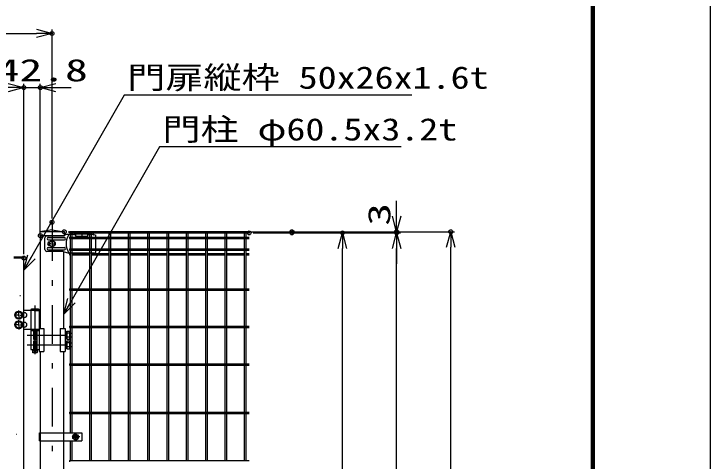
# Model space of a CAD drawing. Units: millimetres, scale not verified. Extents: x -4455 to 4455, y -3150 to 3150.
# Drawn here: x 2654 to 4455, y 366 to 1523 of the extents above; entities that cross this region are included whole.
import ezdxf
from ezdxf.enums import TextEntityAlignment as Align

# ---------------------------------------------------------------- set-up
doc = ezdxf.new("R2010")
doc.units = ezdxf.units.MM
doc.header["$LTSCALE"] = 20
doc.header["$PDMODE"] = 32
doc.header["$PDSIZE"] = 10
for name, pattern in [('USER1', [10.7, 5, -2.5, 0.7, -2.5]), ('USER2', [0.375, 0.25, -0.125]), ('USER4', [1.125, 0.75, -0.125, 0.125, -0.125])]:
    doc.linetypes.add(name, pattern=pattern)
for name, color, linetype, lineweight in [('0-0_外形線', 7, 'Continuous', 25), ('0-1_寸法線', 4, 'Continuous', 25), ('0-2_0', 3, 'USER2', 25), ('0-5_軸線', 2, 'USER1', 25), ('0-6_扉縦枠', 7, 'Continuous', 25), ('0-7_丁番', 3, 'Continuous', 25), ('0-B_LAYER06', 3, 'Continuous', 25), ('0-D_継手', 3, 'Continuous', 25), ('0-E_2', 7, 'Continuous', 25), ('0-F_NER', 30, 'Continuous', 25)]:
    doc.layers.add(name, color=color, linetype=linetype, lineweight=lineweight)
doc.layers.add('0-3_DEFPOINTS', color=7, linetype='Continuous')
doc.styles.add('ＭＳ ゴシック', font='')
doc.styles.get('ＭＳ ゴシック').set_extended_font_data('MS Gothic')

# ---------------------------------------------------------------- blocks, each defined once
blk = doc.blocks.new('_Open30')
at = {"layer": '0-2_0', "color": 4, "linetype": 'Continuous'}
blk.add_line((0, 0), (-20, 0), dxfattribs=at)
blk.add_lwpolyline([(-20, 5.36), (0, 0), (-20, -5.36)], dxfattribs=at)
blk = doc.blocks.new('tu')
at = {"layer": '0-B_LAYER06'}
for p, q in [((141880.7, 81400.2), (141880.7, 81185.2)), ((139974.8, 80540.2), (139974.8, 81140.2)), ((140153.5, 81160.2), (140980.1, 81160.2)), ((140153.5, 81040.2), (140980.1, 81040.2)), ((141270.7, 81320.2), (141028.6, 81320.2)), ((141270.7, 81292.7), (141270.7, 81352.7)), ((141560.7, 81292.7), (141460.7, 81292.7)), ((141490.7, 81352.7), (142270.7, 81352.7)), ((141490.7, 81292.7), (141490.7, 81352.7)), ((141560.7, 81292.7), (141560.7, 81232.7)), ((142300.7, 81292.7), (142200.7, 81292.7)), ((142270.7, 81292.7), (142270.7, 81352.7)), ((142460.7, 81292.7), (142490.7, 81292.7)), ((142490.7, 81292.7), (142490.7, 81352.7)), ((142500.1, 81320.2), (142600.1, 81288.2)), ((140286.1, 80840.2), (140174.6, 80840.2)), ((140200.4, 80930.2), (140218.9, 80930.2)), ((140200.4, 80750.2), (140218.9, 80750.2)), ((140340.1, 81000.2), (140201.6, 80920.2)), ((140340.1, 81000.2), (140201.6, 80920.2)), ((140201.6, 80920.2), (140201.6, 80760.2)), ((140201.6, 80920.2), (140201.6, 80760.2)), ((140201.6, 80760.2), (140340.1, 80680.2)), ((140201.6, 80760.2), (140340.1, 80680.2)), ((140313.1, 80840.2), (140367.1, 80840.2)), ((140340.1, 80894.2), (140340.1, 81005.8)), ((140478.7, 80920.2), (140340.1, 81000.2)), ((140478.7, 80920.2), (140340.1, 81000.2)), ((140340.1, 80813.2), (140340.1, 80867.2)), ((140340.1, 80786.2), (140340.1, 80674.7)), ((140340.1, 80680.2), (140478.7, 80760.2)), ((140340.1, 80680.2), (140478.7, 80760.2)), ((140394.1, 80840.2), (140505.7, 80840.2)), ((140478.7, 80760.2), (140478.7, 80920.2)), ((140478.7, 80760.2), (140478.7, 80920.2)), ((140918.6, 80440.2), (140074.8, 80440.2)), ((140153.5, 80640.2), (140980.1, 80640.2)), ((140153.5, 80520.2), (140980.1, 80520.2)), ((140918.6, 80440.2), (141217.1, 80360.2)), ((142500.1, 80360.2), (141217.1, 80360.2)), ((142500.1, 80360.2), (142600.1, 80392.2))]:
    blk.add_line(p, q, dxfattribs=at)
for points in [[(141300.7, 81292.7), (141270.7, 81292.7), (141270.7, 81352.7)], [(141560.7, 81232.7), (142200.7, 81232.7), (142200.7, 81292.7)]]:
    blk.add_lwpolyline(points, dxfattribs=at)
blk.add_circle((140340.1, 80840.2), 138.6, dxfattribs=at)
blk.add_circle((140340.1, 80840.2), 138.6, dxfattribs=at)
for centre, radius, start, end in [((141380.7, 81250.7), 150, 42.83468, 137.16667), ((142380.7, 81250.7), 150, 42.83331, 137.16532), ((140074.8, 81140.2), 100, 90.00001, 179.99999), ((140153.5, 81100.2), 60, 90, 270), ((140980.1, 81100.2), 60, 270, 90), ((141894.4, 80840.2), 830.1, 144.67551, 215.32453), ((141380.7, 81203.3), 120, 48.1895, 131.81049), ((142380.7, 81203.3), 120, 48.1895, 131.81051), ((140200.4, 80840.2), 90, 90, 270), ((140435.6, 80840.2), 90, 299.99756, 60.00244), ((140074.8, 80540.2), 100, 180.00001, 270), ((140153.5, 80580.2), 60, 90, 270), ((140980.1, 80580.2), 60, 270, 90)]:
    blk.add_arc(centre, radius, start, end, dxfattribs=at)
at = {"layer": '0-D_継手'}
for p in [(140074.8, 81240.2), (141028.6, 81320.2)]:
    blk.add_line(p, (140975.1, 81240.2), dxfattribs=at)
at = {"layer": '0-E_2', "color": 3}
blk.add_line((142600.1, 80392.2), (142600.1, 81288.2), dxfattribs=at)

msp = doc.modelspace()

# ---------------------------------------------------------------- linework, layer by layer
at = {"layer": '0-0_外形線'}
for p, q in [((2752.97, 964.15), (2721.22, 959.48)), ((2721.22, 959.48), (2721.22, 949.47)), ((2784.72, 959.47), (2721.22, 959.48)), ((2752.97, 964.15), (2784.72, 959.47)), ((2784.72, 959.47), (2774.23, 959.47)), ((2784.72, 959.48), (2784.72, 949.47)), ((2721.22, 949.47), (2784.72, 949.47)), ((2722.72, 949.47), (2722.72, 709.48)), ((2783.22, 948.47), (2783.22, 949.47)), ((2783.22, 709.48), (2783.22, 907.72)), ((2719.7, 709.48), (2719.7, 649.48)), ((2719.7, 709.48), (2732.17, 709.48)), ((2732.17, 709.48), (2732.17, 649.48)), ((2774.12, 709.48), (2774.12, 649.48)), ((2774.12, 709.48), (2786.59, 709.48)), ((2786.59, 709.48), (2786.59, 649.48)), ((2719.7, 649.48), (2732.17, 649.48)), ((2722.72, 649.48), (2722.72, 439.48)), ((2774.12, 649.48), (2786.59, 649.48)), ((2783.22, 439.48), (2783.22, 649.48)), ((2722.72, 620.48), (2722.72, 277.98)), ((2783.22, 277.98), (2783.22, 620.48))]:
    msp.add_line(p, q, dxfattribs=at)
at = {"layer": '0-0_外形線', "color": 2}
msp.add_line((2708.85, 768.45), (2708.85, 643.25), dxfattribs=at)
at = {"layer": '0-1_寸法線'}
for p, q in [((2752.97, 994.04), (2752.97, 1482.19)), ((452.97, 1472.19), (2712.97, 1472.19)), ((2679.97, 901.47), (2679.97, 1342.19)), ((2679.97, 901.47), (2679.97, 1342.19)), ((2722.72, 959.47), (2722.72, 1342.19)), ((2679.97, 1332.19), (2722.72, 1332.19)), ((2762.72, 1332.19), (2802.72, 1332.19)), ((3644.19, 999.48), (3644.19, 1039.48)), ((2794.72, 959.48), (3654.19, 959.48)), ((3272.97, 956.48), (3514.19, 956.48)), ((3383.54, 959.48), (3794.19, 959.48)), ((3383.54, 956.48), (3654.19, 956.48)), ((3383.54, 956.48), (3654.19, 956.48)), ((3644.19, 956.48), (3644.19, 959.48)), ((3784.19, -1103.53), (3784.19, 919.48)), ((3504.19, -773.52), (3504.19, 916.48)), ((3644.19, -803.53), (3644.19, 916.48)), ((3644.19, 916.48), (3644.19, 876.48))]:
    msp.add_line(p, q, dxfattribs=at)
for points in [[(3683.15, 1313.05), (2939.7, 1313.05), (2680.98, 861.83)], [(3656.04, 1179.24), (3030.71, 1179.24), (2784.22, 748.34)]]:
    msp.add_lwpolyline(points, dxfattribs=at)
at = {"layer": '0-2_0', "linetype": 'Continuous'}
msp.add_lwpolyline([(-4455.1, 3150.06), (4454.9, 3150.06), (4454.9, -3149.94), (-4455.1, -3149.94)], close=True, dxfattribs=at)
at = {"layer": '0-2_0', "color": 7, "linetype": 'Continuous'}
for points in [[(-4155.1, 2962.56), (4154.9, 2962.56), (4154.9, -2962.44), (-4155.1, -2962.44)], [(-4153.22, 2960.68), (4153.03, 2960.68), (4153.03, -2960.57), (-4153.22, -2960.57)], [(-4151.35, 2958.81), (4151.15, 2958.81), (4151.15, -2958.69), (-4151.35, -2958.69)], [(-4149.47, 2956.93), (4149.28, 2956.93), (4149.28, -2956.82), (-4149.47, -2956.82)], [(-4147.6, 2955.06), (4147.4, 2955.06), (4147.4, -2954.94), (-4147.6, -2954.94)]]:
    msp.add_lwpolyline(points, close=True, dxfattribs=at)
at = {"layer": '0-3_DEFPOINTS'}
for p in [(2752.97, 1472.19), (2679.97, 1332.19), (2722.72, 1332.19), (2752.97, 984.04), (2722.72, 949.47), (2784.72, 959.48), (3262.97, 956.48), (3373.54, 959.48), (3373.54, 956.48), (3504.19, 956.48), (3644.19, 959.48), (3644.19, 956.48), (3784.19, 959.48), (2679.97, 891.47)]:
    msp.add_point(p, dxfattribs=at)
at = {"layer": '0-5_軸線'}
for p, q in [((2752.97, 984.04), (2752.97, -1239.46)), ((1599.87, 794.47), (2671.08, 794.47)), ((2688.94, 691.98), (2816.24, 691.98)), ((2688.88, 666.98), (2816.18, 666.98)), ((1590.87, 436.47), (2662.08, 436.47))]:
    msp.add_line(p, q, dxfattribs=at)
at = {"layer": '0-6_扉縦枠'}
for p, q in [((2679.97, 891.47), (2653.97, 891.47)), ((2679.97, -819.53), (2679.97, 891.47))]:
    msp.add_line(p, q, dxfattribs=at)
msp.add_lwpolyline([(2653.97, 894.47), (2679.97, 894.47), (2679.97, 891.47)], dxfattribs=at)
at = {"layer": '0-7_丁番'}
for p, q in [((2699.85, 759.48), (2698, 758.48)), ((2698, 758.48), (2698, 706.98)), ((2719.7, 758.48), (2698, 758.48)), ((2717.85, 759.48), (2699.85, 759.48)), ((2717.85, 759.48), (2719.7, 758.48)), ((2719.7, 758.48), (2719.7, 654.98)), ((2664.27, 743.98), (2655.12, 743.98)), ((2665.62, 743.98), (2668.32, 743.98)), ((2665.62, 743.98), (2668.32, 743.98)), ((2666.97, 746.68), (2666.97, 755.83)), ((2666.97, 746.68), (2666.97, 755.83)), ((2666.97, 742.63), (2666.97, 745.33)), ((2666.97, 742.63), (2666.97, 745.33)), ((2666.97, 741.28), (2666.97, 732.13)), ((2666.97, 741.28), (2666.97, 732.13)), ((2669.67, 743.98), (2678.82, 743.98)), ((2669.67, 743.98), (2678.82, 743.98)), ((2707.2, 755.98), (2679.97, 755.98)), ((2682.15, 749.98), (2679.97, 749.98)), ((2707.2, 755.98), (2719.7, 755.98)), ((2666.97, 721.68), (2666.97, 730.83)), ((2666.97, 717.63), (2666.97, 720.33)), ((2682.15, 737.98), (2679.97, 737.98)), ((2682.15, 724.98), (2679.97, 724.98)), ((2664.27, 718.98), (2655.12, 718.98)), ((2665.62, 718.98), (2668.32, 718.98)), ((2666.97, 716.28), (2666.97, 707.13)), ((2669.67, 718.98), (2679.97, 718.98)), ((2682.15, 712.98), (2679.97, 712.98)), ((2719.7, 706.98), (2679.97, 706.98)), ((2698.01, 706.98), (2698.01, 654.98)), ((2698.01, 703.98), (2719.7, 703.98)), ((2711.7, 702.44), (2713.7, 702.44)), ((2711.7, 702.44), (2711.7, 681.44)), ((2713.7, 703.98), (2713.7, 654.98)), ((2711.7, 701.76), (2704.7, 701.76)), ((2704.7, 701.76), (2704.7, 682.13)), ((2711.7, 696.85), (2704.7, 696.85)), ((2711.7, 687.04), (2704.7, 687.04)), ((2788.6, 701.14), (2791.1, 701.14)), ((2791.1, 701.76), (2791.1, 682.13)), ((2799.1, 701.76), (2791.1, 701.76)), ((2799.1, 696.85), (2791.1, 696.85)), ((2799.1, 687.04), (2791.1, 687.04)), ((2799.1, 682.13), (2799.1, 701.76)), ((2799.1, 696.94), (2804.1, 696.94)), ((2804.1, 686.94), (2799.1, 686.94)), ((2804.1, 696.94), (2804.1, 686.94)), ((2704.7, 682.13), (2711.7, 682.13)), ((2704.7, 676.76), (2704.7, 657.13)), ((2711.7, 676.76), (2704.7, 676.76)), ((2711.7, 671.85), (2704.7, 671.85)), ((2711.7, 681.44), (2713.7, 681.44)), ((2711.7, 677.44), (2711.7, 656.44)), ((2711.7, 677.44), (2713.7, 677.44)), ((2788.6, 681.44), (2786.6, 681.44)), ((2786.6, 677.44), (2788.6, 677.44)), ((2791.1, 682.74), (2788.6, 682.74)), ((2788.6, 677.44), (2788.6, 656.44)), ((2788.6, 676.14), (2791.1, 676.14)), ((2791.1, 682.13), (2799.1, 682.13)), ((2791.1, 676.76), (2791.1, 657.13)), ((2799.1, 676.76), (2791.1, 676.76)), ((2799.1, 671.85), (2791.1, 671.85)), ((2799.1, 657.13), (2799.1, 676.76)), ((2799.1, 671.94), (2804.1, 671.94)), ((2698.01, 654.98), (2719.7, 654.98)), ((2702.85, 654.98), (2702.85, 646.98)), ((2713.85, 650.98), (2703.85, 650.98)), ((2711.7, 662.04), (2704.7, 662.04)), ((2704.7, 657.13), (2711.7, 657.13)), ((2711.7, 656.44), (2713.7, 656.44)), ((2714.85, 654.98), (2714.85, 646.98)), ((2788.6, 656.44), (2786.6, 656.44)), ((2791.1, 657.74), (2788.6, 657.74)), ((2799.1, 662.04), (2791.1, 662.04)), ((2791.1, 657.13), (2799.1, 657.13)), ((2703.85, 645.98), (2702.85, 646.98)), ((2713.85, 645.98), (2703.85, 645.98)), ((2713.85, 645.98), (2714.85, 646.98))]:
    msp.add_line(p, q, dxfattribs=at)
for points in [[(2662.07, 752.48), (2657.16, 743.98), (2662.07, 735.48), (2671.88, 735.48), (2676.79, 743.98), (2671.88, 752.48)], [(2662.07, 727.48), (2657.16, 718.98), (2662.07, 710.48), (2671.88, 710.48), (2676.79, 718.98), (2671.88, 727.48)]]:
    msp.add_lwpolyline(points, close=True, dxfattribs=at)
for points in [[(2786.6, 702.44), (2788.6, 702.44), (2788.6, 681.44)], [(2804.1, 671.94), (2804.1, 661.94), (2799.1, 661.94)]]:
    msp.add_lwpolyline(points, dxfattribs=at)
for centre, radius in [((2666.97, 743.98), 10.5), ((2666.97, 743.98), 8.5), ((2666.97, 718.98), 10.5), ((2666.97, 718.98), 8.5), ((2708.85, 650.98), 2)]:
    msp.add_circle(centre, radius, dxfattribs=at)
for centre in [(2682.15, 743.98), (2682.15, 718.98)]:
    msp.add_arc(centre, 6, 270, 90, dxfattribs=at)
at = {"layer": '0-B_LAYER06'}
for p, q in [((2720.22, 439.48), (2829.77, 439.48)), ((2720.22, 418.48), (2720.22, 439.48)), ((2813.77, 437.06), (2806.77, 433.02)), ((2806.77, 424.94), (2806.77, 433.02)), ((2813.77, 437.06), (2820.77, 433.02)), ((2820.77, 424.94), (2820.78, 433.02)), ((2829.77, 439.48), (2829.77, 418.48)), ((2720.22, 418.48), (2829.77, 418.48)), ((2813.77, 420.9), (2806.77, 424.94)), ((2813.77, 420.9), (2820.77, 424.94))]:
    msp.add_line(p, q, dxfattribs=at)
at = {"layer": '0-B_LAYER06', "color": 1, "linetype": 'USER4'}
for p, q in [((2813.77, 418.75), (2813.77, 438.93)), ((2825.21, 428.98), (2802.41, 428.98))]:
    msp.add_line(p, q, dxfattribs=at)
at = {"layer": '0-B_LAYER06', "color": 1}
for radius in [7, 3.5]:
    msp.add_circle((2813.77, 428.98), radius, dxfattribs=at)
at = {"layer": '0-B_LAYER06'}
msp.add_circle((2813.77, 428.98), 4, dxfattribs=at)
at = {"layer": '0-F_NER'}
for p, q in [((2797.97, 960.08), (3262.97, 960.08)), ((2797.97, 960.08), (2797.97, 956.48)), ((2797.97, 956.48), (3262.97, 956.48)), ((2801.17, 945.18), (2801.17, 954.68)), ((2804.77, 945.18), (2804.77, 954.68)), ((2851.17, 945.18), (2851.17, 954.68)), ((2854.77, 945.18), (2854.77, 954.68)), ((2901.17, 945.18), (2901.17, 954.68)), ((2904.77, 945.18), (2904.77, 954.68)), ((2951.17, 945.18), (2951.17, 954.68)), ((2954.77, 945.18), (2954.77, 954.68)), ((3001.17, 945.18), (3001.17, 954.68)), ((3004.77, 945.18), (3004.77, 954.68)), ((3051.17, 945.18), (3051.17, 954.68)), ((3054.77, 945.18), (3054.77, 954.68)), ((3101.17, 945.18), (3101.17, 954.68)), ((3104.77, 945.18), (3104.77, 954.68)), ((3151.17, 945.18), (3151.17, 954.68)), ((3154.77, 945.18), (3154.77, 954.68)), ((3201.17, 945.18), (3201.17, 954.68)), ((3204.77, 945.18), (3204.77, 954.68)), ((3251.17, 945.18), (3251.17, 954.68)), ((3254.77, 945.18), (3254.77, 954.68)), ((2797.97, 945.18), (3262.97, 945.18)), ((2797.97, 945.18), (2797.97, 941.58)), ((2797.97, 941.58), (3262.97, 941.58)), ((2801.17, 915.38), (2801.17, 941.58)), ((2804.77, 915.38), (2804.77, 941.58)), ((2851.17, 915.38), (2851.17, 941.58)), ((2854.77, 915.38), (2854.77, 941.58)), ((2901.17, 915.38), (2901.17, 941.58)), ((2904.77, 915.38), (2904.77, 941.58)), ((2951.17, 915.38), (2951.17, 941.58)), ((2954.77, 915.38), (2954.77, 941.58)), ((3001.17, 915.38), (3001.17, 941.58)), ((3004.77, 915.38), (3004.77, 941.58)), ((3051.17, 915.38), (3051.17, 941.58)), ((3054.77, 915.38), (3054.77, 941.58)), ((3101.17, 915.38), (3101.17, 941.58)), ((3104.77, 915.38), (3104.77, 941.58)), ((3151.17, 915.38), (3151.17, 941.58)), ((3154.77, 915.38), (3154.77, 941.58)), ((3201.17, 915.38), (3201.17, 941.58)), ((3204.77, 915.38), (3204.77, 941.58)), ((3251.17, 915.38), (3251.17, 941.58)), ((3254.77, 915.38), (3254.77, 941.58)), ((2797.97, 915.38), (3262.97, 915.38)), ((2797.97, 915.38), (2797.97, 911.78)), ((2797.97, 911.78), (3262.97, 911.78)), ((2797.97, 903.52), (2797.97, 899.92)), ((2797.97, 903.52), (2801.17, 903.52)), ((2801.17, 812.28), (2801.17, 911.78)), ((2804.77, 812.28), (2804.77, 911.78)), ((2804.77, 903.52), (2851.17, 903.52)), ((2851.17, 812.28), (2851.17, 911.78)), ((2854.77, 812.28), (2854.77, 911.78)), ((2854.77, 903.52), (2901.17, 903.52)), ((2901.17, 812.28), (2901.17, 911.78)), ((2904.77, 812.28), (2904.77, 911.78)), ((2904.77, 903.52), (2951.17, 903.52)), ((2951.17, 812.28), (2951.17, 911.78)), ((2954.77, 812.28), (2954.77, 911.78)), ((2954.77, 903.52), (3001.17, 903.52)), ((3001.17, 812.28), (3001.17, 911.78)), ((3004.77, 812.28), (3004.77, 911.78)), ((3004.77, 903.52), (3051.17, 903.52)), ((3051.17, 812.28), (3051.17, 911.78)), ((3054.77, 812.28), (3054.77, 911.78)), ((3054.77, 903.52), (3101.17, 903.52)), ((3101.17, 812.28), (3101.17, 911.78)), ((3104.77, 812.28), (3104.77, 911.78)), ((3104.77, 903.52), (3151.17, 903.52)), ((3151.17, 812.28), (3151.17, 911.78)), ((3154.77, 812.28), (3154.77, 911.78)), ((3154.77, 903.52), (3201.17, 903.52)), ((3201.17, 812.28), (3201.17, 911.78)), ((3204.77, 812.28), (3204.77, 911.78)), ((3204.77, 903.52), (3251.17, 903.52)), ((3251.17, 812.28), (3251.17, 911.78)), ((3254.77, 812.28), (3254.77, 911.78)), ((3254.77, 903.52), (3262.97, 903.52)), ((2797.97, 899.92), (2801.17, 899.92)), ((2804.77, 899.92), (2851.17, 899.92)), ((2854.77, 899.92), (2901.17, 899.92)), ((2904.77, 899.92), (2951.17, 899.92)), ((2954.77, 899.92), (3001.17, 899.92)), ((3004.77, 899.92), (3051.17, 899.92)), ((3054.77, 899.92), (3101.17, 899.92)), ((3104.77, 899.92), (3151.17, 899.92)), ((3154.77, 899.92), (3201.17, 899.92)), ((3204.77, 899.92), (3251.17, 899.92)), ((3254.77, 899.92), (3262.97, 899.92)), ((2797.97, 812.28), (3262.97, 812.28)), ((2797.97, 812.28), (2797.97, 808.68)), ((2797.97, 808.68), (3262.97, 808.68)), ((2801.17, 715.28), (2801.17, 808.68)), ((2804.77, 715.28), (2804.77, 808.68)), ((2851.17, 715.28), (2851.17, 808.68)), ((2854.77, 715.28), (2854.77, 808.68)), ((2901.17, 715.28), (2901.17, 808.68)), ((2904.77, 715.28), (2904.77, 808.68)), ((2951.17, 715.28), (2951.17, 808.68)), ((2954.77, 715.28), (2954.77, 808.68)), ((3001.17, 715.28), (3001.17, 808.68)), ((3004.77, 715.28), (3004.77, 808.68)), ((3051.17, 715.28), (3051.17, 808.68)), ((3054.77, 715.28), (3054.77, 808.68)), ((3101.17, 715.28), (3101.17, 808.68)), ((3104.77, 715.28), (3104.77, 808.68)), ((3151.17, 715.28), (3151.17, 808.68)), ((3154.77, 715.28), (3154.77, 808.68)), ((3201.17, 715.28), (3201.17, 808.68)), ((3204.77, 715.28), (3204.77, 808.68)), ((3251.17, 715.28), (3251.17, 808.68)), ((3254.77, 715.28), (3254.77, 808.68)), ((2797.97, 715.28), (3262.97, 715.28)), ((2797.97, 715.28), (2797.97, 711.68)), ((2797.97, 711.68), (3262.97, 711.68)), ((2801.17, 618.28), (2801.17, 711.68)), ((2804.77, 618.28), (2804.77, 711.68)), ((2851.17, 618.28), (2851.17, 711.68)), ((2854.77, 618.28), (2854.77, 711.68)), ((2901.17, 618.28), (2901.17, 711.68)), ((2904.77, 618.28), (2904.77, 711.68)), ((2951.17, 618.28), (2951.17, 711.68)), ((2954.77, 618.28), (2954.77, 711.68)), ((3001.17, 618.28), (3001.17, 711.68)), ((3004.77, 618.28), (3004.77, 711.68)), ((3051.17, 618.28), (3051.17, 711.68)), ((3054.77, 618.28), (3054.77, 711.68)), ((3101.17, 618.28), (3101.17, 711.68)), ((3104.77, 618.28), (3104.77, 711.68)), ((3151.17, 618.28), (3151.17, 711.68)), ((3154.77, 618.28), (3154.77, 711.68)), ((3201.17, 618.28), (3201.17, 711.68)), ((3204.77, 618.28), (3204.77, 711.68)), ((3251.17, 618.28), (3251.17, 711.68)), ((3254.77, 618.28), (3254.77, 711.68)), ((2797.97, 618.28), (3262.97, 618.28)), ((2797.97, 618.28), (2797.97, 614.68)), ((2797.97, 614.68), (3262.97, 614.68)), ((2801.17, 493.28), (2801.17, 614.68)), ((2804.77, 493.28), (2804.77, 614.68)), ((2851.17, 493.28), (2851.17, 614.68)), ((2854.77, 493.28), (2854.77, 614.68)), ((2901.17, 493.28), (2901.17, 614.68)), ((2904.77, 493.28), (2904.77, 614.68)), ((2951.17, 493.28), (2951.17, 614.68)), ((2954.77, 493.28), (2954.77, 614.68)), ((3001.17, 493.28), (3001.17, 614.68)), ((3004.77, 493.28), (3004.77, 614.68)), ((3051.17, 493.28), (3051.17, 614.68)), ((3054.77, 493.28), (3054.77, 614.68)), ((3101.17, 493.28), (3101.17, 614.68)), ((3104.77, 493.28), (3104.77, 614.68)), ((3151.17, 493.28), (3151.17, 614.68)), ((3154.77, 493.28), (3154.77, 614.68)), ((3201.17, 493.28), (3201.17, 614.68)), ((3204.77, 493.28), (3204.77, 614.68)), ((3251.17, 493.28), (3251.17, 614.68)), ((3254.77, 493.28), (3254.77, 614.68)), ((2797.97, 493.28), (3262.97, 493.28)), ((2797.97, 493.28), (2797.97, 489.68)), ((2797.97, 489.68), (3262.97, 489.68)), ((2801.17, 439.48), (2801.17, 489.68)), ((2804.77, 439.48), (2804.77, 489.68)), ((2851.17, 368.28), (2851.17, 489.68)), ((2854.77, 368.28), (2854.77, 489.68)), ((2901.17, 368.28), (2901.17, 489.68)), ((2904.77, 368.28), (2904.77, 489.68)), ((2951.17, 368.28), (2951.17, 489.68)), ((2954.77, 368.28), (2954.77, 489.68)), ((3001.17, 368.28), (3001.17, 489.68)), ((3004.77, 368.28), (3004.77, 489.68)), ((3051.17, 368.28), (3051.17, 489.68)), ((3054.77, 368.28), (3054.77, 489.68)), ((3101.17, 368.28), (3101.17, 489.68)), ((3104.77, 368.28), (3104.77, 489.68)), ((3151.17, 368.28), (3151.17, 489.68)), ((3154.77, 368.28), (3154.77, 489.68)), ((3201.17, 368.28), (3201.17, 489.68)), ((3204.77, 368.28), (3204.77, 489.68)), ((3251.17, 368.28), (3251.17, 489.68)), ((3254.77, 368.28), (3254.77, 489.68)), ((2801.17, 368.28), (2801.17, 418.48)), ((2804.77, 368.28), (2804.77, 418.48)), ((2797.97, 368.28), (3262.97, 368.28)), ((2797.97, 368.28), (2797.97, 364.68))]:
    msp.add_line(p, q, dxfattribs=at)
for centre in [(2802.97, 954.68), (2852.97, 954.68), (2902.97, 954.68), (2952.97, 954.68), (3002.97, 954.68), (3052.97, 954.68), (3102.97, 954.68), (3152.97, 954.68), (3202.97, 954.68), (3252.97, 954.68)]:
    msp.add_arc(centre, 1.8, 0, 180, dxfattribs=at)

# ---------------------------------------------------------------- block references
at = {"layer": '0-1_寸法線', "xscale": 2, "yscale": 2}
for p in [(2752.97, 1472.19), (2679.97, 1332.19), (2679.97, 1332.19)]:
    msp.add_blockref('_Open30', p, dxfattribs=at)
for p, rotation in [((2722.72, 1332.19), 180), ((3644.19, 959.48), 270), ((3504.19, 956.48), 90), ((3644.19, 956.48), 90), ((3644.19, 956.48), 90), ((3784.19, 959.48), 90), ((2679.97, 860.09), 239.97944), ((2783.22, 746.61), 240.0296)]:
    msp.add_blockref('_Open30', p, dxfattribs=dict(at, rotation=rotation))
at = {"layer": '0-D_継手', "xscale": 0.05, "yscale": 0.05}
msp.add_blockref('tu', (-4264.03, -3113.54), dxfattribs=at)

# ---------------------------------------------------------------- texts
at = {"layer": '0-1_寸法線', "color": 2, "style": 'ＭＳ ゴシック'}
for s, height, width, p in [('42.8', 57.77, 1.5, (2609.92, 1331.09)), ('門扉縦枠 50x26x1.6t', 57.77, 1.25, (2947.7, 1311.95)), ('門柱 φ60.5x3.2t', 57.73, 1.25, (3038.71, 1178.14))]:
    msp.add_text(s, height=height, dxfattribs=dict(at, width=width)).set_placement(p, align=Align.BOTTOM_LEFT)
at = {"layer": '0-1_寸法線', "color": 2, "style": 'ＭＳ ゴシック', "width": 1.5}
msp.add_text('3', height=57.77, rotation=90, dxfattribs=at).set_placement((3645.29, 974.87), align=Align.BOTTOM_LEFT)

doc.saveas('drawing.dxf')
